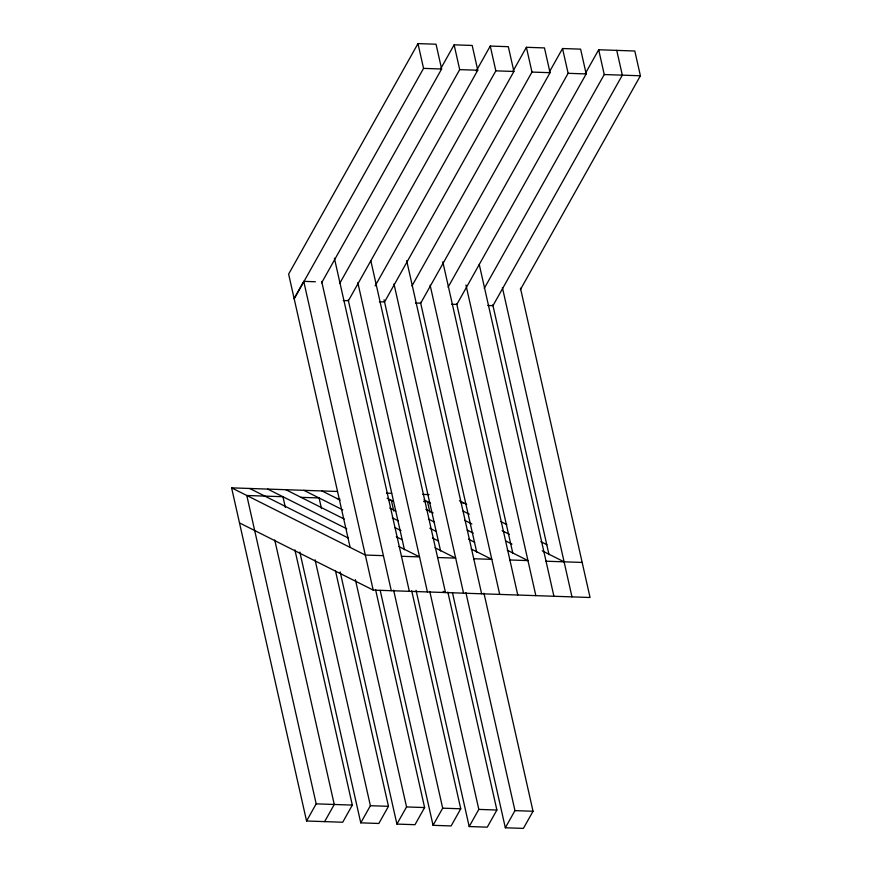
<?xml version="1.0" encoding="UTF-8"?>
<svg xmlns="http://www.w3.org/2000/svg" width="872" height="872" viewBox="0 0 872 872"><rect width="100%" height="100%" fill="white"/><g stroke="black" fill="none" stroke-linecap="round" stroke-linejoin="round"><path stroke-width="1.31" d="M321.605 282.855L441.624 68.997L436.044 44.221L417.971 43.6L288.632 274.091L350.13 547.409M294.126 298.497L303.739 281.351L315.359 281.754M294.202 298.878L423.552 68.387L417.971 43.6M440.785 68.594L454.116 44.832L472.188 45.453L477.758 70.229L348.418 300.72L343.252 300.546M339.677 283.476L459.697 69.618L454.116 44.832M476.254 71.014L490.26 46.063L508.322 46.685L513.902 71.46L384.552 301.952L379.396 301.777M375.156 285.896L495.83 70.85L490.26 46.063M513.063 71.057L526.394 47.295L544.466 47.916L550.047 72.692L420.696 303.183L415.53 303.009M411.966 285.94L531.975 72.082L526.394 47.295M549.207 72.289L562.538 48.527L580.61 49.148L586.18 73.935L456.841 304.415L451.674 304.241M448.099 287.171L568.119 73.313L562.538 48.527M585.341 73.521L598.683 49.759L634.816 51.001L640.397 75.777L520.388 289.635M484.243 288.403L604.252 74.545L598.683 49.759M294.91 549.894L352.321 805.096L342.707 822.242L306.562 820.999L316.187 803.853L246.798 495.492L282.942 496.724L285.34 507.362M324.635 821.62L334.259 804.475L274.745 539.975M335.535 571.062L388.465 806.328L378.84 823.473L360.768 822.852L370.393 805.706L315.065 559.813M375.56 589.57L424.61 807.559L414.985 824.705L396.913 824.084L406.537 806.938L355.395 579.651M411.704 590.802L460.743 808.791L451.129 825.937L433.057 825.315L442.682 808.17L393.632 590.191M447.837 592.044L496.887 810.023L487.263 827.168L469.191 826.547L478.815 809.401L429.776 591.423M483.982 593.276L533.032 811.254L523.407 828.4L505.335 827.779L514.96 810.633L465.91 592.655M423.552 68.387L441.624 68.997M459.697 69.618L477.758 70.229M495.83 70.85L513.902 71.46M531.975 72.082L550.047 72.692M568.119 73.313L586.18 73.935M604.252 74.545L640.397 75.777M487.819 305.473L492.974 305.658L622.325 75.166L616.744 50.38M306.562 820.999L231.603 487.851L337.442 491.47M386.492 493.138L391.659 493.312M422.637 494.37L429.089 494.588M301.014 497.345L319.087 497.956L321.474 508.594M337.159 498.577L339.731 498.664M388.781 500.332L391.365 500.419L393.763 511.057M423.629 501.52L427.509 501.662L429.896 512.289M461.07 502.806L463.642 502.893M383.397 555.66L365.324 555.05L231.603 487.851M401.458 556.282L419.53 556.892L398.864 546.515M437.602 557.513L455.675 558.124L435.008 547.747M473.747 558.745L491.819 559.355L471.153 548.979M509.88 559.977L527.952 560.598L507.286 550.21M546.025 561.208L582.169 562.44M239.495 522.906L373.205 590.093L590.05 597.494L520.475 288.229M316.187 803.853L352.321 805.096M370.393 805.706L388.465 806.328M406.537 806.938L424.61 807.559M442.682 808.17L460.743 808.791M478.815 809.401L496.887 810.023M514.96 810.633L533.032 811.254M459.391 500.746L466.684 504.419M500.724 521.521L506.796 524.573M540.836 541.676L546.918 544.728M463.196 511.134L469.278 514.186M502.098 530.677L509.39 534.34M542.221 550.832L564.097 561.83M423.999 499.896L430.539 503.188M464.58 520.29L471.872 523.952M505.913 541.054L511.984 544.106M425.841 509.281L433.133 512.954M467.174 530.056L473.256 533.108M387.113 498.283L393.185 501.335M428.435 519.047L434.518 522.11M468.558 539.212L474.63 542.264M389.708 508.049L395.779 511.101M429.82 528.214L435.902 531.266M392.302 517.815L398.373 520.878M432.414 537.98L438.496 541.032M321.953 490.936L340.189 500.103M394.896 527.582L400.967 530.645M303.881 490.326L342.783 509.869M396.27 536.749L402.352 539.801M285.82 489.704L344.168 519.025M267.748 489.094L346.762 528.792M249.675 488.473L348.135 537.948M443.15 591.38L445.494 592.557L370.829 260.739M502.403 287.618L571.978 596.873M492.789 304.797L549.011 554.679M479.251 264.434L553.916 596.252M465.964 285.057L535.844 595.641M456.645 303.565L512.867 553.447M442.813 261.873L517.772 595.02M430.114 285.155L499.7 594.41M420.5 302.333L476.722 552.216M406.668 260.641L481.627 593.788M393.981 283.923L463.555 593.178M452.481 592.851L505.335 827.779M384.062 299.772L440.589 550.984M357.836 282.681L427.422 591.946M416.042 590.3L469.191 826.547M348.222 299.87L404.445 549.752M334.39 258.177L409.35 591.325M321.692 281.449L391.277 590.704M380.192 590.388L433.057 825.315M303.739 281.351L373.205 590.093M340.178 571.901L396.913 824.084M299.848 552.085L360.768 822.852"/></g></svg>
